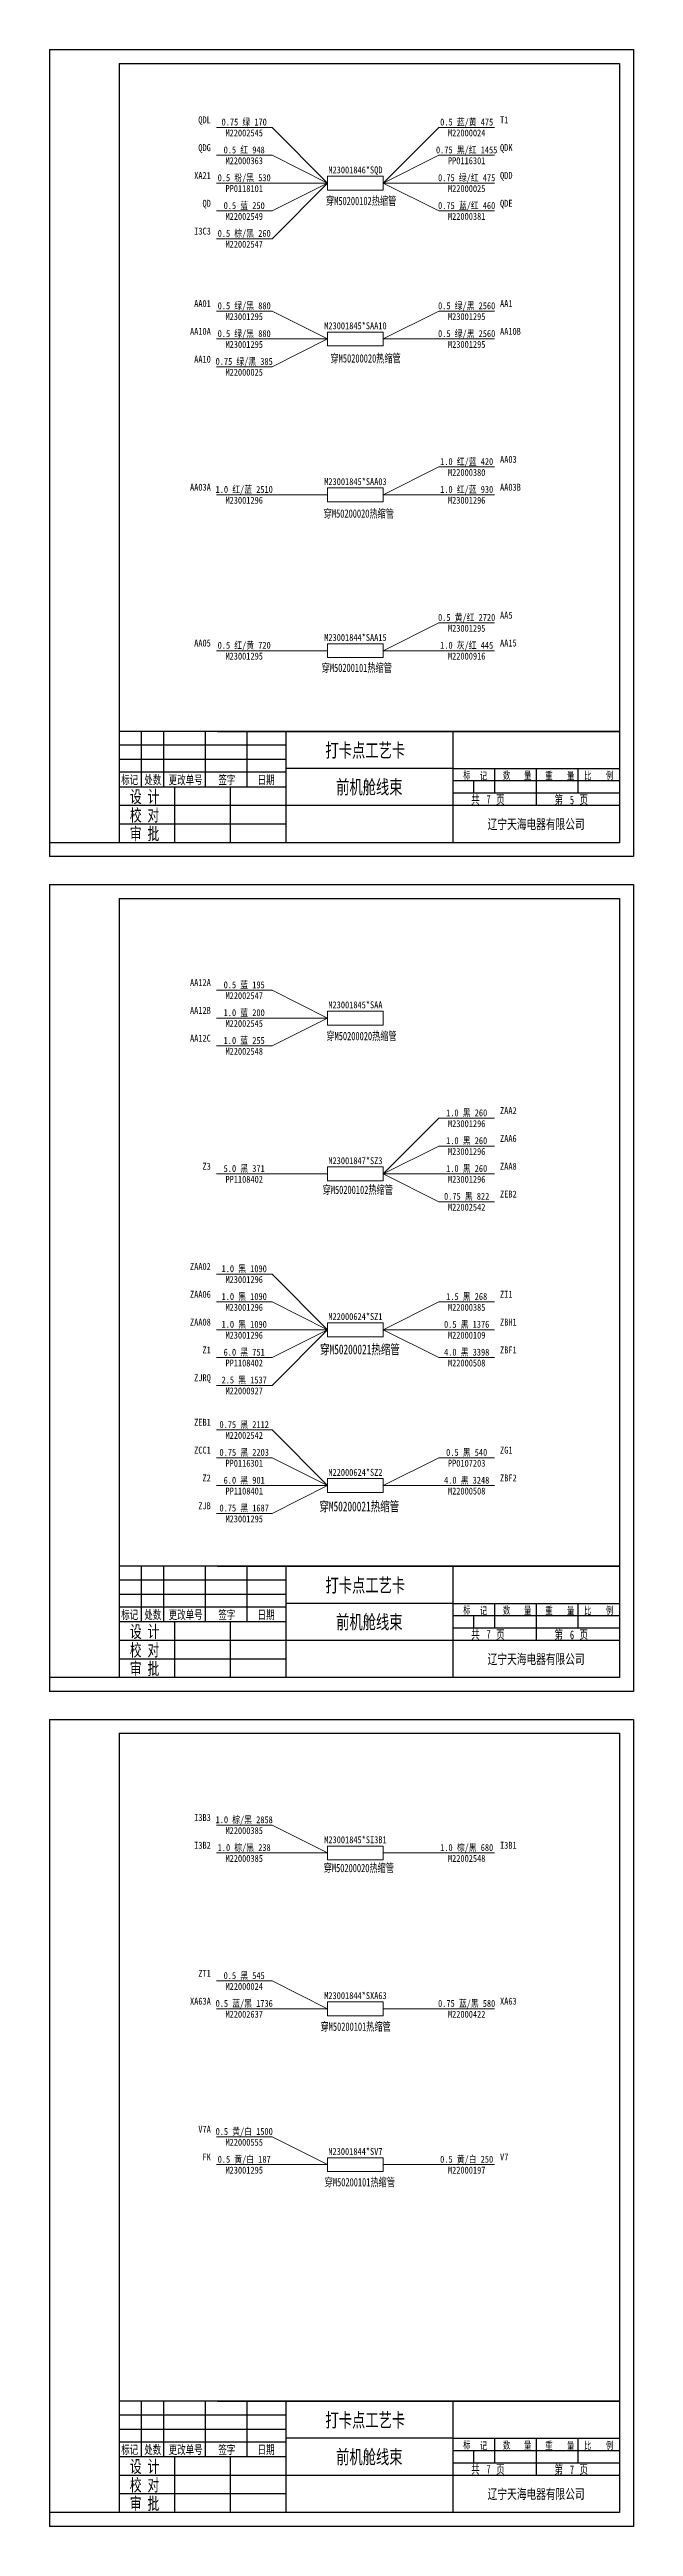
# Model space of a CAD drawing. Header units: millimetres. Extents: x -2653 to 6698, y -4403 to -42.
# Drawn here: x 1277 to 1487, y -4403 to -3513 of the extents above; entities that cross this region are included whole.
import ezdxf
from ezdxf.enums import TextEntityAlignment as Align

# ---------------------------------------------------------------- set-up
doc = ezdxf.new("R2010")
doc.units = ezdxf.units.MM
doc.header["$MEASUREMENT"] = 0
for name, color, linetype in [('01', 7, 'Continuous'), ('THINK', 3, 'Continuous'), ('二细线', 7, 'Continuous'), ('图层1', 172, 'Continuous'), ('轮廓线', 7, 'Continuous')]:
    doc.layers.add(name, color=color, linetype=linetype)
doc.styles.add('辽宁天海', font='', dxfattribs={"width": 0.7})
doc.styles.add('重庆天海', font='', dxfattribs={"width": 0.7})
doc.styles.get('辽宁天海').set_extended_font_data('NSimSun')
doc.styles.get('重庆天海').set_extended_font_data('NSimSun')

# ---------------------------------------------------------------- blocks, each defined once
blk = doc.blocks.new('打卡共压工艺卡外框')
at = {"layer": '01', "color": 0, "lineweight": -3}
for p, q in [((25, -245), (25, -285)), ((25, -245), (25, -285)), ((25, -245), (25, -285)), ((25, -245), (25, -285)), ((205, -245), (25, -245)), ((60.38, -245), (205, -245)), ((85, -245), (85, -285)), ((145, -245), (145, -285)), ((85, -250), (25, -250)), ((85, -255.13), (25, -255.13)), ((85, -259.67), (25, -259.67)), ((85, -265), (25, -265)), ((45, -265), (45, -285)), ((85, -265), (70, -265)), ((85, -265), (70, -265)), ((85, -265), (70, -265)), ((145, -258.33), (157, -258.33)), ((145, -258.33), (160, -258.33)), ((205, -262.78), (145, -262.78)), ((152.5, -262.78), (152.5, -267.22)), ((160, -258.33), (160, -267.22)), ((160, -262.78), (160, -267.22)), ((175, -258.33), (175, -267.22)), ((190, -258.33), (190, -267.22)), ((205, -271.67), (25, -271.67)), ((205, -267.22), (145, -267.22)), ((85, -278.33), (25, -278.33))]:
    blk.add_line(p, q, dxfattribs=at)
at = {"layer": 'THINK', "color": 0, "lineweight": -3}
for p, q in [((33, -245), (33, -265)), ((41, -245), (41, -265)), ((56, -245), (56, -265)), ((71, -245), (71, -265)), ((145, -258.33), (85, -258.33)), ((145, -258.33), (205, -258.33)), ((210, -290), (0, -290))]:
    blk.add_line(p, q, dxfattribs=at)
at = {"layer": '二细线', "lineweight": -3}
for p, q in [((0, 0), (0, -290)), ((0, 0), (210, 0)), ((210, 0), (210, -290)), ((25, -5), (25, -245)), ((25, -5), (205, -5)), ((205, -5), (205, -245)), ((205, -245), (205, -285)), ((205, -285), (0, -285))]:
    blk.add_line(p, q, dxfattribs=at)
at = {"layer": '图层1', "color": 0, "lineweight": -3}
for p, q in [((65, -265), (65, -285)), ((175, -267.22), (175, -271.67))]:
    blk.add_line(p, q, dxfattribs=at)
at = {"layer": '01', "color": 0, "lineweight": -3, "style": '重庆天海', "width": 0.7}
for s, height, p in [('标记', 3.111, (25.78, -263.97)), ('设 计', 4.444, (28.92, -270.67)), ('处数', 3.111, (34.08, -263.98)), ('更改单号', 3.111, (42.85, -263.98)), ('签字', 3.111, (60.71, -263.99)), ('日期', 3.111, (74.85, -263.98)), ('标', 2.67, (148.76, -262.03)), ('记 ', 2.667, (154.75, -262.31)), ('数', 2.67, (163.06, -262.14)), ('量', 2.67, (170.64, -262.14)), ('重', 2.67, (178.29, -262.24)), ('量', 2.67, (186.11, -262.26)), ('比', 2.67, (192.21, -262.24)), ('例', 2.67, (200.04, -262.26)), ('校 对', 4.444, (28.88, -277.33)), ('共    页', 3.111, (151.61, -271.08)), ('第    页', 3.111, (181.6, -271.09)), ('审 批', 4.444, (28.87, -284))]:
    blk.add_text(s, height=height, dxfattribs=at).set_placement(p)
blk.add_text('辽宁天海电器有限公司', height=3.556, dxfattribs=at).set_placement((175, -278.33), align=Align.MIDDLE_CENTER)
at = {"layer": '二细线', "lineweight": -3, "style": '重庆天海', "width": 0.7, "flags": 12}
for tag, height, p in [('工艺卡名称', 5, (113.55, -251.79)), ('产品编码', 5, (171.29, -251.13)), ('线束名称', 5, (115, -265)), ('总页', 3.1, (157.88, -269.44)), ('页码', 3.1, (187.88, -269.63)), ('车型', 5, (113.08, -279.25))]:
    blk.add_attdef(tag, text='', height=height, dxfattribs=at).set_placement(p, align=Align.MIDDLE_CENTER)

msp = doc.modelspace()

# ---------------------------------------------------------------- linework, layer by layer
at = {"layer": '轮廓线', "color": 3, "lineweight": 0}
for points in [[(1336.84, -3540.8), (1356.84, -3540.8), (1376.84, -3560.8)], [(1436.84, -3540.8), (1416.84, -3540.8), (1396.84, -3560.8)], [(1336.84, -3550.8), (1356.84, -3550.8), (1376.84, -3560.8)], [(1436.84, -3550.8), (1416.84, -3550.8), (1396.84, -3560.8)], [(1336.84, -3580.8), (1356.84, -3580.8), (1376.84, -3560.8)], [(1336.84, -3570.8), (1356.84, -3570.8), (1376.84, -3560.8)], [(1336.84, -3560.8), (1356.84, -3560.8), (1376.84, -3560.8)], [(1436.84, -3570.8), (1416.84, -3570.8), (1396.84, -3560.8)], [(1436.84, -3560.8), (1416.84, -3560.8), (1396.84, -3560.8)], [(1336.84, -3606.8), (1356.84, -3606.8), (1376.84, -3616.8)], [(1436.84, -3606.8), (1416.84, -3606.8), (1396.84, -3616.8)], [(1336.84, -3626.8), (1356.84, -3626.8), (1376.84, -3616.8)], [(1336.84, -3616.8), (1356.84, -3616.8), (1376.84, -3616.8)], [(1436.84, -3616.8), (1416.84, -3616.8), (1396.84, -3616.8)], [(1436.84, -3662.8), (1416.84, -3662.8), (1396.84, -3672.8)], [(1336.84, -3672.8), (1356.84, -3672.8), (1376.84, -3672.8)], [(1436.84, -3672.8), (1416.84, -3672.8), (1396.84, -3672.8)], [(1436.84, -3718.8), (1416.84, -3718.8), (1396.84, -3728.8)], [(1336.84, -3728.8), (1356.84, -3728.8), (1376.84, -3728.8)], [(1436.84, -3728.8), (1416.84, -3728.8), (1396.84, -3728.8)], [(1336.84, -3850.8), (1356.84, -3850.8), (1376.84, -3860.8)], [(1336.84, -3870.8), (1356.84, -3870.8), (1376.84, -3860.8)], [(1336.84, -3860.8), (1356.84, -3860.8), (1376.84, -3860.8)], [(1436.84, -3896.8), (1416.84, -3896.8), (1396.84, -3916.8)], [(1436.84, -3906.8), (1416.84, -3906.8), (1396.84, -3916.8)], [(1336.84, -3916.8), (1356.84, -3916.8), (1376.84, -3916.8)], [(1436.84, -3926.8), (1416.84, -3926.8), (1396.84, -3916.8)], [(1436.84, -3916.8), (1416.84, -3916.8), (1396.84, -3916.8)], [(1336.84, -3952.8), (1356.84, -3952.8), (1376.84, -3972.8)], [(1336.84, -3962.8), (1356.84, -3962.8), (1376.84, -3972.8)], [(1436.84, -3962.8), (1416.84, -3962.8), (1396.84, -3972.8)], [(1336.84, -3992.8), (1356.84, -3992.8), (1376.84, -3972.8)], [(1336.84, -3982.8), (1356.84, -3982.8), (1376.84, -3972.8)], [(1336.84, -3972.8), (1356.84, -3972.8), (1376.84, -3972.8)], [(1436.84, -3982.8), (1416.84, -3982.8), (1396.84, -3972.8)], [(1436.84, -3972.8), (1416.84, -3972.8), (1396.84, -3972.8)], [(1336.84, -4008.8), (1356.84, -4008.8), (1376.84, -4028.8)], [(1336.84, -4018.8), (1356.84, -4018.8), (1376.84, -4028.8)], [(1436.84, -4018.8), (1416.84, -4018.8), (1396.84, -4028.8)], [(1336.84, -4038.8), (1356.84, -4038.8), (1376.84, -4028.8)], [(1336.84, -4028.8), (1356.84, -4028.8), (1376.84, -4028.8)], [(1436.84, -4028.8), (1416.84, -4028.8), (1396.84, -4028.8)], [(1336.84, -4150.8), (1356.84, -4150.8), (1376.84, -4160.8)], [(1336.84, -4160.8), (1356.84, -4160.8), (1376.84, -4160.8)], [(1436.84, -4160.8), (1416.84, -4160.8), (1396.84, -4160.8)], [(1336.84, -4206.8), (1356.84, -4206.8), (1376.84, -4216.8)], [(1336.84, -4216.8), (1356.84, -4216.8), (1376.84, -4216.8)], [(1436.84, -4216.8), (1416.84, -4216.8), (1396.84, -4216.8)], [(1336.84, -4262.8), (1356.84, -4262.8), (1376.84, -4272.8)], [(1336.84, -4272.8), (1356.84, -4272.8), (1376.84, -4272.8)], [(1436.84, -4272.8), (1416.84, -4272.8), (1396.84, -4272.8)]]:
    msp.add_lwpolyline(points, dxfattribs=at)
for points in [[(1376.84, -3558.3), (1376.84, -3563.3), (1396.84, -3563.3), (1396.84, -3558.3)], [(1376.84, -3614.3), (1376.84, -3619.3), (1396.84, -3619.3), (1396.84, -3614.3)], [(1376.84, -3670.3), (1376.84, -3675.3), (1396.84, -3675.3), (1396.84, -3670.3)], [(1376.84, -3726.3), (1376.84, -3731.3), (1396.84, -3731.3), (1396.84, -3726.3)], [(1376.84, -3858.3), (1376.84, -3863.3), (1396.84, -3863.3), (1396.84, -3858.3)], [(1376.84, -3914.3), (1376.84, -3919.3), (1396.84, -3919.3), (1396.84, -3914.3)], [(1376.84, -3970.3), (1376.84, -3975.3), (1396.84, -3975.3), (1396.84, -3970.3)], [(1376.84, -4026.3), (1376.84, -4031.3), (1396.84, -4031.3), (1396.84, -4026.3)], [(1376.84, -4158.3), (1376.84, -4163.3), (1396.84, -4163.3), (1396.84, -4158.3)], [(1376.84, -4214.3), (1376.84, -4219.3), (1396.84, -4219.3), (1396.84, -4214.3)], [(1376.84, -4270.3), (1376.84, -4275.3), (1396.84, -4275.3), (1396.84, -4270.3)]]:
    msp.add_lwpolyline(points, close=True, dxfattribs=at)

# ---------------------------------------------------------------- block references
ref = msp.add_blockref('打卡共压工艺卡外框', (1276.83, -3512.8), dxfattribs=at)
ref.add_attrib('页码', '5', dxfattribs={"layer": '二细线', "lineweight": -3, "height": 3.1, "style": '重庆天海', "width": 0.7}).set_placement((1464.71, -3782.43), align=Align.MIDDLE_CENTER)
ref.add_attrib('总页', '7', dxfattribs={"layer": '二细线', "lineweight": -3, "height": 3.1, "style": '重庆天海', "width": 0.7}).set_placement((1434.71, -3782.24), align=Align.MIDDLE_CENTER)
ref.add_attrib('线束名称', '前机舱线束', dxfattribs={"layer": '二细线', "lineweight": -3, "height": 5, "style": '重庆天海', "width": 0.7}).set_placement((1391.83, -3777.8), align=Align.MIDDLE_CENTER)
ref.add_attrib('工艺卡名称', '打卡点工艺卡', dxfattribs={"layer": '二细线', "lineweight": -3, "height": 5, "style": '重庆天海', "width": 0.7}).set_placement((1390.38, -3764.59), align=Align.MIDDLE_CENTER)
ref = msp.add_blockref('打卡共压工艺卡外框', (1276.83, -3812.8), dxfattribs=at)
ref.add_attrib('页码', '6', dxfattribs={"layer": '二细线', "lineweight": -3, "height": 3.1, "style": '重庆天海', "width": 0.7}).set_placement((1464.71, -4082.43), align=Align.MIDDLE_CENTER)
ref.add_attrib('总页', '7', dxfattribs={"layer": '二细线', "lineweight": -3, "height": 3.1, "style": '重庆天海', "width": 0.7}).set_placement((1434.71, -4082.24), align=Align.MIDDLE_CENTER)
ref.add_attrib('线束名称', '前机舱线束', dxfattribs={"layer": '二细线', "lineweight": -3, "height": 5, "style": '重庆天海', "width": 0.7}).set_placement((1391.83, -4077.8), align=Align.MIDDLE_CENTER)
ref.add_attrib('工艺卡名称', '打卡点工艺卡', dxfattribs={"layer": '二细线', "lineweight": -3, "height": 5, "style": '重庆天海', "width": 0.7}).set_placement((1390.38, -4064.59), align=Align.MIDDLE_CENTER)
ref = msp.add_blockref('打卡共压工艺卡外框', (1276.83, -4112.8), dxfattribs=at)
ref.add_attrib('页码', '7', dxfattribs={"layer": '二细线', "lineweight": -3, "height": 3.1, "style": '重庆天海', "width": 0.7}).set_placement((1464.71, -4382.43), align=Align.MIDDLE_CENTER)
ref.add_attrib('总页', '7', dxfattribs={"layer": '二细线', "lineweight": -3, "height": 3.1, "style": '重庆天海', "width": 0.7}).set_placement((1434.71, -4382.24), align=Align.MIDDLE_CENTER)
ref.add_attrib('线束名称', '前机舱线束', dxfattribs={"layer": '二细线', "lineweight": -3, "height": 5, "style": '重庆天海', "width": 0.7}).set_placement((1391.83, -4377.8), align=Align.MIDDLE_CENTER)
ref.add_attrib('工艺卡名称', '打卡点工艺卡', dxfattribs={"layer": '二细线', "lineweight": -3, "height": 5, "style": '重庆天海', "width": 0.7}).set_placement((1390.38, -4364.59), align=Align.MIDDLE_CENTER)

# ---------------------------------------------------------------- texts
at = {"layer": '轮廓线', "color": 3, "lineweight": 0, "style": '辽宁天海', "width": 0.8}
for s, p in [('QDL', (1334.84, -3539.3)), ('QDG', (1334.84, -3549.3)), ('XA21', (1334.84, -3559.3)), ('QD', (1334.84, -3569.3)), ('I3C3', (1334.84, -3579.3)), ('AA01', (1334.84, -3605.3)), ('AA10A', (1334.84, -3615.3)), ('AA10', (1334.84, -3625.3)), ('AA03A', (1334.84, -3671.3)), ('AA05', (1334.84, -3727.3)), ('AA12A', (1334.84, -3849.3)), ('AA12B', (1334.84, -3859.3)), ('AA12C', (1334.84, -3869.3)), ('Z3', (1334.84, -3915.3)), ('ZAA02', (1334.84, -3951.3)), ('ZAA06', (1334.84, -3961.3)), ('ZAA08', (1334.84, -3971.3)), ('Z1', (1334.84, -3981.3)), ('ZJRQ', (1334.84, -3991.3)), ('ZEB1', (1334.84, -4007.3)), ('ZCC1', (1334.84, -4017.3)), ('Z2', (1334.84, -4027.3)), ('ZJB', (1334.84, -4037.3)), ('I3B3', (1334.84, -4149.3)), ('I3B2', (1334.84, -4159.3)), ('ZT1', (1334.84, -4205.3)), ('XA63A', (1334.84, -4215.3)), ('V7A', (1334.84, -4261.3)), ('FK', (1334.84, -4271.3))]:
    msp.add_text(s, height=2.5, dxfattribs=at).set_placement(p, align=Align.RIGHT)
for s, p in [('0.75 绿 170', (1346.84, -3540.1)), ('M22002545', (1346.84, -3544)), ('0.5 蓝/黄 475', (1426.84, -3540.1)), ('M22000024', (1426.84, -3544)), ('0.5 红 948', (1346.84, -3550.1)), ('0.75 黑/红 1455', (1426.84, -3550.1)), ('0.5 粉/黑 530', (1346.84, -3560.1)), ('M22000363', (1346.84, -3554)), ('M23001846*SQD', (1386.84, -3557.3)), ('0.75 绿/红 475', (1426.84, -3560.1)), ('PP0116301', (1426.84, -3554)), ('0.5 蓝 250', (1346.84, -3570.1)), ('PP0118101', (1346.84, -3564)), ('0.75 蓝/红 460', (1426.84, -3570.1)), ('M22000025', (1426.84, -3564)), ('0.5 棕/黑 260', (1346.84, -3580.1)), ('M22002549', (1346.84, -3574)), ('M22000381', (1426.84, -3574)), ('M22002547', (1346.84, -3584)), ('0.5 绿/黑 880', (1346.84, -3606.1)), ('0.5 绿/黑 2560', (1426.84, -3606.1)), ('0.5 绿/黑 880', (1346.84, -3616.1)), ('M23001295', (1346.84, -3610)), ('M23001845*SAA10', (1386.84, -3613.3)), ('0.5 绿/黑 2560', (1426.84, -3616.1)), ('M23001295', (1426.84, -3610)), ('M23001295', (1346.84, -3620)), ('M23001295', (1426.84, -3620)), ('0.75 绿/黑 385', (1346.84, -3626.1)), ('M22000025', (1346.84, -3630)), ('M23001845*SAA03', (1386.84, -3669.3)), ('1.0 红/蓝 420', (1426.84, -3662.1)), ('M22000380', (1426.84, -3666)), ('1.0 红/蓝 2510', (1346.84, -3672.1)), ('M23001296', (1346.84, -3676)), ('1.0 红/蓝 930', (1426.84, -3672.1)), ('M23001296', (1426.84, -3676)), ('0.5 黄/红 2720', (1426.84, -3718.1)), ('M23001295', (1426.84, -3722)), ('0.5 红/黄 720', (1346.84, -3728.1)), ('M23001844*SAA15', (1386.84, -3725.3)), ('1.0 灰/红 445', (1426.84, -3728.1)), ('M23001295', (1346.84, -3732)), ('M22000916', (1426.84, -3732)), ('0.5 蓝 195', (1346.84, -3850.1)), ('M22002547', (1346.84, -3854)), ('1.0 蓝 200', (1346.84, -3860.1)), ('M22002545', (1346.84, -3864)), ('M23001845*SAA', (1386.84, -3857.3)), ('1.0 蓝 255', (1346.84, -3870.1)), ('M22002548', (1346.84, -3874)), ('1.0 黑 260', (1426.84, -3896.1)), ('M23001296', (1426.84, -3900)), ('1.0 黑 260', (1426.84, -3906.1)), ('5.0 黑 371', (1346.84, -3916.1)), ('M23001847*SZ3', (1386.84, -3913.3)), ('1.0 黑 260', (1426.84, -3916.1)), ('M23001296', (1426.84, -3910)), ('PP1108402', (1346.84, -3920)), ('0.75 黑 822', (1426.84, -3926.1)), ('M23001296', (1426.84, -3920)), ('M22002542', (1426.84, -3930)), ('1.0 黑 1090', (1346.84, -3952.1)), ('1.0 黑 1090', (1346.84, -3962.1)), ('M23001296', (1346.84, -3956)), ('1.5 黑 268', (1426.84, -3962.1)), ('1.0 黑 1090', (1346.84, -3972.1)), ('M23001296', (1346.84, -3966)), ('M22000624*SZ1', (1386.84, -3969.3)), ('0.5 黑 1376', (1426.84, -3972.1)), ('M22000385', (1426.84, -3966)), ('M23001296', (1346.84, -3976)), ('M22000109', (1426.84, -3976)), ('6.0 黑 751', (1346.84, -3982.1)), ('PP1108402', (1346.84, -3986)), ('4.0 黑 3398', (1426.84, -3982.1)), ('M22000508', (1426.84, -3986)), ('2.5 黑 1537', (1346.84, -3992.1)), ('M22000927', (1346.84, -3996)), ('0.75 黑 2112', (1346.84, -4008.1)), ('M22002542', (1346.84, -4012)), ('0.75 黑 2203', (1346.84, -4018.1)), ('PP0116301', (1346.84, -4022)), ('M22000624*SZ2', (1386.84, -4025.3)), ('0.5 黑 540', (1426.84, -4018.1)), ('PP0107203', (1426.84, -4022)), ('6.0 黑 901', (1346.84, -4028.1)), ('PP1108401', (1346.84, -4032)), ('4.0 黑 3248', (1426.84, -4028.1)), ('M22000508', (1426.84, -4032)), ('0.75 黑 1687', (1346.84, -4038.1)), ('M23001295', (1346.84, -4042)), ('1.0 棕/黑 2858', (1346.84, -4150.1)), ('M22000385', (1346.84, -4154)), ('M23001845*SI3B1', (1386.84, -4157.3)), ('1.0 棕/黑 238', (1346.84, -4160.1)), ('M22000385', (1346.84, -4164)), ('1.0 棕/黑 680', (1426.84, -4160.1)), ('M22002548', (1426.84, -4164)), ('0.5 黑 545', (1346.84, -4206.1)), ('M22000024', (1346.84, -4210)), ('0.5 蓝/黑 1736', (1346.84, -4216.1)), ('M22002637', (1346.84, -4220)), ('M23001844*SXA63', (1386.84, -4213.3)), ('0.75 蓝/黑 580', (1426.84, -4216.1)), ('M22000422', (1426.84, -4220)), ('0.5 黄/白 1500', (1346.84, -4262.1)), ('0.5 黄/白 187', (1346.84, -4272.1)), ('M22000555', (1346.84, -4266)), ('M23001844*SV7', (1386.84, -4269.3)), ('0.5 黄/白 250', (1426.84, -4272.1)), ('M23001295', (1346.84, -4276)), ('M22000197', (1426.84, -4276))]:
    msp.add_text(s, height=2.5, dxfattribs=at).set_placement(p, align=Align.CENTER)
for s, p in [('T1', (1438.84, -3539.3)), ('QDK', (1438.84, -3549.3)), ('QDD', (1438.84, -3559.3)), ('QDE', (1438.84, -3569.3)), ('AA1', (1438.84, -3605.3)), ('AA10B', (1438.84, -3615.3)), ('AA03', (1438.84, -3661.3)), ('AA03B', (1438.84, -3671.3)), ('AA5', (1438.84, -3717.3)), ('AA15', (1438.84, -3727.3)), ('ZAA2', (1438.84, -3895.3)), ('ZAA6', (1438.84, -3905.3)), ('ZAA8', (1438.84, -3915.3)), ('ZEB2', (1438.84, -3925.3)), ('ZI1', (1438.84, -3961.3)), ('ZBH1', (1438.84, -3971.3)), ('ZBF1', (1438.84, -3981.3)), ('ZG1', (1438.84, -4017.3)), ('ZBF2', (1438.84, -4027.3)), ('I3B1', (1438.84, -4159.3)), ('XA63', (1438.84, -4215.3)), ('V7', (1438.84, -4271.3))]:
    msp.add_text(s, height=2.5, dxfattribs=at).set_placement(p)
at = {"layer": '轮廓线', "color": 3, "lineweight": 0, "attachment_point": 1, "style": '辽宁天海'}
for s, insert, char_height, width in [('穿M50200102热缩管', (1376.26, -3565.7), 3, 31.8545), ('穿M50200020热缩管', (1377.88, -3622.27), 3, 25.6392), ('穿M50200020热缩管', (1375.43, -3678.02), 3, 25.6392), ('穿M50200101热缩管', (1374.7, -3733.45), 3, 28.4807), ('穿M50200020热缩管', (1376.4, -3865.77), 3, 25.6392), ('穿M50200102热缩管', (1375.05, -3921.01), 3, 31.8545), ('穿M50200021热缩管', (1374.12, -3978.11), 3.5, 32.4231), ('穿M50200021热缩管', (1373.87, -4034.53), 3.5, 32.4231), ('穿M50200020热缩管', (1375.43, -4164.69), 3, 25.6392), ('穿M50200101热缩管', (1374.29, -4221.7), 3, 28.0374), ('穿M50200101热缩管', (1375.79, -4277.6), 3, 28.0374)]:
    msp.add_mtext(s, dxfattribs=dict(at, insert=insert, char_height=char_height, width=width))

doc.saveas('drawing.dxf')
